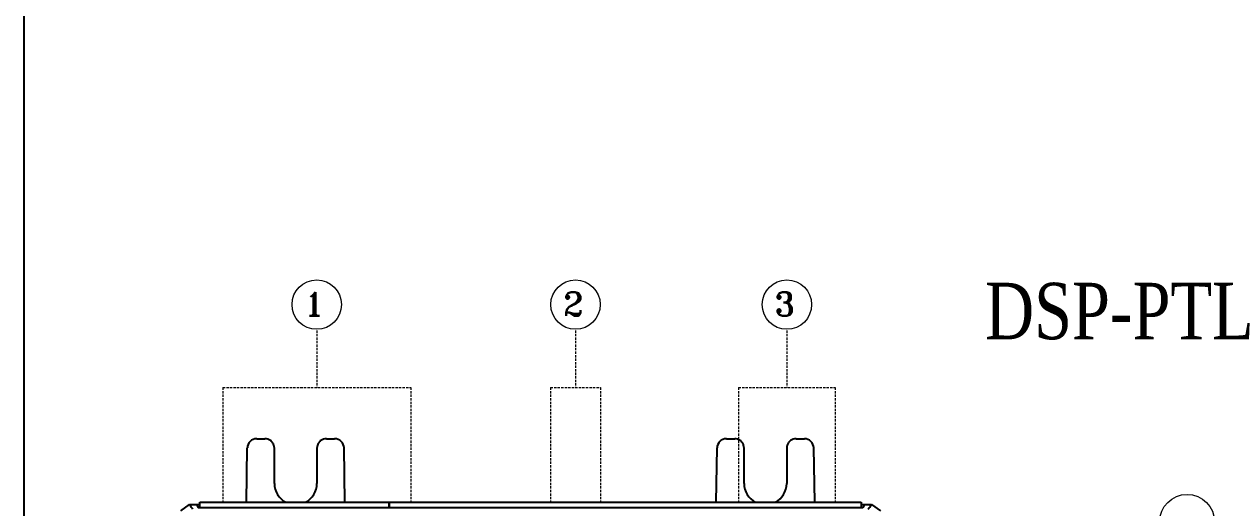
# Model space of a CAD drawing. Header units: millimetres. Extents: x 45 to 885, y 38 to 718.
# Drawn here: x 45.5 to 173.7, y 282.7 to 334.1 of the extents above; entities that cross this region are included whole.
import ezdxf

# ---------------------------------------------------------------- set-up
doc = ezdxf.new("R2010")
doc.units = ezdxf.units.MM
doc.linetypes.add('DASHED2', pattern=[0.375, 0.25, -0.125])
doc.styles.add('SS', font='batang.ttc', dxfattribs={"width": 0.8})
doc.styles.add('STYLE2', font='romant.shx')

msp = doc.modelspace()

# ---------------------------------------------------------------- linework, layer by layer
at = {"color": 1, "linetype": 'DASHED2', "lineweight": 18}
for p, q in [((76.643, 301.548), (76.643, 295.463)), ((104.183, 301.548), (104.183, 295.463)), ((126.683, 301.548), (126.683, 295.463)), ((66.643, 295.463), (66.643, 283.271)), ((86.643, 295.463), (86.643, 283.271)), ((101.533, 295.463), (101.533, 283.271)), ((106.833, 295.463), (106.833, 283.271)), ((121.533, 295.463), (121.533, 283.271)), ((131.833, 295.463), (131.833, 283.271))]:
    msp.add_line(p, q, dxfattribs=at)
at = {"color": 1, "linetype": 'DASHED2', "lineweight": 5}
for p, q in [((66.643, 295.463), (86.643, 295.463)), ((101.533, 295.463), (106.833, 295.463)), ((121.533, 295.463), (131.833, 295.463))]:
    msp.add_line(p, q, dxfattribs=at)
at = {"color": 7, "linetype": 'Continuous'}
for p, q in [((70.253, 290.021), (71.131, 290.021)), ((77.666, 290.021), (78.543, 290.021)), ((120.253, 290.021), (121.131, 290.021)), ((127.666, 290.021), (128.543, 290.021)), ((69.153, 283.271), (69.253, 289.038)), ((72.131, 285.271), (72.131, 289.021)), ((76.666, 289.021), (76.666, 285.271)), ((79.644, 283.271), (79.543, 289.038)), ((119.153, 283.271), (119.253, 289.038)), ((122.131, 285.271), (122.131, 289.021)), ((126.666, 289.021), (126.666, 285.271)), ((129.644, 283.271), (129.543, 289.038)), ((62.16, 282.35), (63.104, 283.021)), ((63.104, 283.021), (64.208, 283.021)), ((63.85, 283.021), (64.019, 282.682)), ((134.778, 282.682), (64.019, 282.682)), ((64.208, 283.271), (84.333, 283.271)), ((64.208, 282.682), (64.208, 283.271)), ((84.333, 283.271), (84.333, 282.682)), ((84.336, 283.271), (134.586, 283.271)), ((84.336, 282.682), (84.336, 283.271)), ((134.586, 283.271), (134.586, 282.682)), ((134.586, 283.021), (135.693, 283.021)), ((134.947, 283.021), (134.778, 282.682)), ((135.693, 283.021), (136.637, 282.35))]:
    msp.add_line(p, q, dxfattribs=at)
msp.add_lwpolyline([(45.491, 618.976), (885.408, 618.976), (885.408, 37.938), (45.491, 37.938)], close=True)
at = {"color": 0, "linetype": 'ByBlock', "lineweight": 18}
for centre, radius in [((76.643, 304.286), 2.63), ((104.183, 304.286), 2.63), ((126.683, 304.286), 2.63), ((169.282, 281.184), 2.922)]:
    msp.add_circle(centre, radius, dxfattribs=at)
at = {"color": 7, "linetype": 'Continuous'}
for centre, radius, start, end in [((70.253, 289.021), 1, 90, 179), ((78.543, 289.021), 1, 1, 90), ((120.253, 289.021), 1, 90, 179), ((128.543, 289.021), 1, 1, 90), ((74.398, 285.271), 2.267, 180, 242.3898), ((74.398, 285.271), 2.267, 297.6102, 0), ((124.398, 285.271), 2.267, 180, 242.3898), ((124.398, 285.271), 2.267, 297.6102, 0)]:
    msp.add_arc(centre, radius, start, end, dxfattribs=at)
for points, knots in [([(72.131, 289.021), (72.131, 289.125), (72.098, 289.335), (71.953, 289.618), (71.728, 289.843), (71.445, 289.988), (71.235, 290.021), (71.131, 290.021)], [0, 0, 0, 0, 0.3128443, 0.6257071, 0.9385998, 1.2515225, 1.5644638, 1.5644638, 1.5644638, 1.5644638]), ([(77.666, 290.021), (77.562, 290.021), (77.352, 289.988), (77.068, 289.843), (76.843, 289.618), (76.699, 289.335), (76.666, 289.125), (76.666, 289.021)], [0, 0, 0, 0, 0.3129412, 0.6258639, 0.9387567, 1.2516195, 1.5644638, 1.5644638, 1.5644638, 1.5644638]), ([(122.131, 289.021), (122.131, 289.125), (122.098, 289.335), (121.953, 289.618), (121.728, 289.843), (121.445, 289.988), (121.235, 290.021), (121.131, 290.021)], [0, 0, 0, 0, 0.3128443, 0.6257071, 0.9385998, 1.2515225, 1.5644638, 1.5644638, 1.5644638, 1.5644638]), ([(127.666, 290.021), (127.562, 290.021), (127.352, 289.988), (127.068, 289.843), (126.843, 289.618), (126.699, 289.335), (126.666, 289.125), (126.666, 289.021)], [0, 0, 0, 0, 0.3129412, 0.6258639, 0.9387567, 1.2516195, 1.5644638, 1.5644638, 1.5644638, 1.5644638]), ([(63.457, 282.525), (63.423, 282.574), (63.346, 282.681), (63.228, 282.847), (63.144, 282.963), (63.104, 283.021)], [0, 0, 0, 0, 0.17899192, 0.39786681, 0.60925193, 0.60925193, 0.60925193, 0.60925193]), ([(135.339, 282.525), (135.374, 282.573), (135.451, 282.681), (135.569, 282.846), (135.652, 282.963), (135.693, 283.021)], [0, 0, 0, 0, 0.17820854, 0.39708416, 0.60925193, 0.60925193, 0.60925193, 0.60925193])]:
    msp.add_open_spline(points, degree=3, knots=knots, dxfattribs=at)

# ---------------------------------------------------------------- texts
at = {"color": 0, "style": 'SS', "width": 0.8}
msp.add_text('DSP-PTL', height=6, dxfattribs=at).set_placement((147.77, 300.608))
at = {"color": 0, "style": 'STYLE2'}
for s, p in [('1', (75.318, 303.076)), ('2', (102.858, 303.076)), ('3', (125.358, 303.076))]:
    msp.add_text(s, height=2.533, dxfattribs=at).set_placement(p)

doc.saveas('drawing.dxf')
